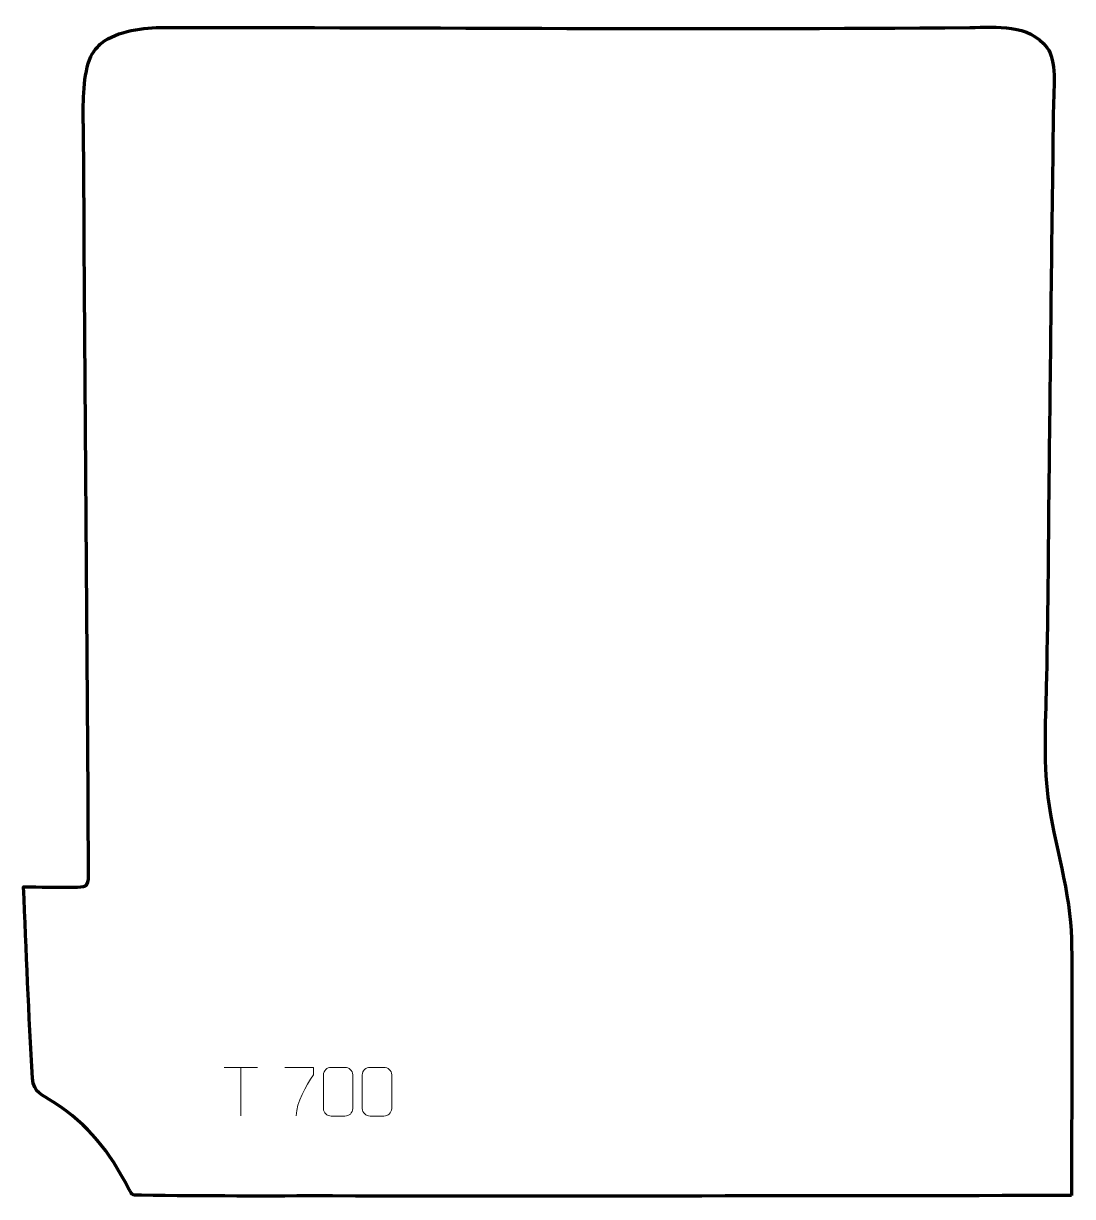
# Model space of a CAD drawing. Header units: millimetres. Extents: x 1014 to 1553, y 117 to 719.
import ezdxf

# ---------------------------------------------------------------- set-up
doc = ezdxf.new("R2010")
doc.units = ezdxf.units.MM
doc.header["$MEASUREMENT"] = 0
doc.layers.add('layer 2', color=7, linetype='Continuous')
doc.layers.add('layer 3', color=7, linetype='Continuous')

msp = doc.modelspace()

# ---------------------------------------------------------------- linework, layer by layer
at = {"layer": 'layer 2', "color": 142, "lineweight": 9}
for points in [[(1117.4314, 182.7673), (1117.4314, 182.7673), (1134.3981, 182.7673), (1134.3981, 182.7673)], [(1125.9149, 157.8674), (1125.9149, 157.8674), (1125.9149, 182.7908), (1125.9149, 182.7908)]]:
    msp.add_open_spline(points, degree=3, dxfattribs=at)
for points, knots in [([(1148.4794, 182.7933), (1148.4794, 182.7933), (1163.2776, 182.7933), (1163.2776, 182.7933), (1163.2776, 182.7933), (1163.2773, 181.5452), (1163.2773, 180.2971), (1163.2776, 179.0487), (1163.2776, 179.0487), (1159.288, 173.059), (1154.3788, 165.2348), (1154.3788, 157.8649)], [0, 0, 0, 0, 0.25, 0.25, 0.25, 0.25, 0.5, 0.5, 0.5, 0.5, 1, 1, 1, 1]), ([(1172.2779, 182.8133), (1174.6411, 182.8133), (1177.0048, 182.8133), (1179.3685, 182.8133), (1179.3685, 182.8133), (1181.3465, 182.8488), (1183.3701, 181.3563), (1183.3972, 178.9172), (1183.3972, 178.9172), (1183.3968, 173.1667), (1183.3968, 167.4159), (1183.3972, 161.6647), (1183.3972, 161.6647), (1183.2552, 159.3398), (1181.5509, 157.8593), (1179.3685, 157.8485), (1179.3685, 157.8485), (1176.9989, 157.8489), (1174.6294, 157.8489), (1172.2602, 157.8485), (1172.2602, 157.8485), (1170.3041, 157.7431), (1168.3001, 159.6287), (1168.3115, 161.6473), (1168.3115, 161.6473), (1168.3119, 167.4209), (1168.3119, 173.1941), (1168.3115, 178.967), (1168.3115, 178.967), (1168.3158, 181.1064), (1170.0907, 182.8268), (1172.2779, 182.8133)], [0, 0, 0, 0, 0.11111111, 0.11111111, 0.11111111, 0.11111111, 0.22222222, 0.22222222, 0.22222222, 0.22222222, 0.33333333, 0.33333333, 0.33333333, 0.33333333, 0.44444444, 0.44444444, 0.44444444, 0.44444444, 0.55555556, 0.55555556, 0.55555556, 0.55555556, 0.66666667, 0.66666667, 0.66666667, 0.66666667, 0.77777778, 0.77777778, 0.77777778, 0.77777778, 1, 1, 1, 1]), ([(1192.2537, 182.8133), (1194.617, 182.8133), (1196.9806, 182.8133), (1199.3443, 182.8133), (1199.3443, 182.8133), (1201.3224, 182.8488), (1203.3459, 181.3563), (1203.373, 178.9172), (1203.373, 178.9172), (1203.3726, 173.1667), (1203.3726, 167.4159), (1203.373, 161.6647), (1203.373, 161.6647), (1203.231, 159.3398), (1201.5267, 157.8593), (1199.3443, 157.8485), (1199.3443, 157.8485), (1196.9747, 157.8489), (1194.6052, 157.8489), (1192.236, 157.8485), (1192.236, 157.8485), (1190.2799, 157.7431), (1188.276, 159.6287), (1188.2873, 161.6473), (1188.2873, 161.6473), (1188.2877, 167.4209), (1188.2877, 173.1941), (1188.2873, 178.967), (1188.2873, 178.967), (1188.2917, 181.1064), (1190.0666, 182.8268), (1192.2537, 182.8133)], [0, 0, 0, 0, 0.11111111, 0.11111111, 0.11111111, 0.11111111, 0.22222222, 0.22222222, 0.22222222, 0.22222222, 0.33333333, 0.33333333, 0.33333333, 0.33333333, 0.44444444, 0.44444444, 0.44444444, 0.44444444, 0.55555556, 0.55555556, 0.55555556, 0.55555556, 0.66666667, 0.66666667, 0.66666667, 0.66666667, 0.77777778, 0.77777778, 0.77777778, 0.77777778, 1, 1, 1, 1])]:
    msp.add_open_spline(points, degree=3, knots=knots, dxfattribs=at)
at = {"layer": 'layer 3', "color": 242, "lineweight": 158}
msp.add_open_spline([(1552.2642, 117.0386), (1552.2752, 160.8536), (1552.8305, 204.9371), (1552.3111, 248.7501), (1552.3111, 248.7501), (1552.0427, 271.387), (1543.159, 298.2621), (1540.1875, 321.4744), (1540.1875, 321.4744), (1537.7545, 340.4786), (1539.0453, 363.41), (1539.4461, 382.7824), (1539.4461, 382.7824), (1540.1913, 418.7982), (1540.3721, 455.0593), (1540.7817, 491.1025), (1540.7817, 491.1025), (1541.487, 553.173), (1542.133, 615.2441), (1543.0405, 677.3122), (1543.0405, 677.3122), (1543.2039, 685.4065), (1544.7884, 699.6087), (1539.7199, 706.2276), (1539.7199, 706.2276), (1530.2106, 718.6451), (1514.0253, 716.6698), (1500.1678, 716.599), (1500.1678, 716.599), (1363.262, 715.273), (1223.3832, 716.6711), (1086.4716, 716.5812), (1086.4716, 716.5812), (1076.388, 716.5746), (1062.4936, 714.9489), (1054.3521, 708.5882), (1054.3521, 708.5882), (1052.5142, 706.9555), (1051.2348, 705.2414), (1049.8411, 703.2382), (1049.8411, 703.2382), (1045.1446, 695.3909), (1044.9537, 680.098), (1045.0218, 670.9674), (1045.0218, 670.9674), (1045.06, 666.8866), (1045.1688, 662.8081), (1045.203, 658.7266), (1045.203, 658.7266), (1046.0023, 532.9929), (1047.0204, 407.2606), (1047.7941, 281.5269), (1047.7941, 281.5269), (1047.8343, 274.9916), (1045.9771, 275.4344), (1039.9884, 275.3467), (1039.9884, 275.3467), (1031.5648, 275.2234), (1022.8305, 275.4427), (1014.3511, 275.4427), (1014.3511, 275.4427), (1015.8614, 242.71), (1017.03, 209.9276), (1018.913, 177.2169), (1018.913, 177.2169), (1019.7986, 169.4609), (1023.6366, 169.0256), (1029.7781, 165.0277), (1029.7781, 165.0277), (1048.0798, 153.1144), (1058.3765, 139.7323), (1068.3459, 120.5853), (1068.3459, 120.5853), (1070.4607, 116.5235), (1070.4582, 117.1752), (1074.8722, 117.1878), (1074.8722, 117.1878), (1107.436, 116.6134), (1140.3936, 116.838), (1172.9775, 116.8024), (1172.9775, 116.8024), (1299.3644, 116.6643), (1425.8798, 116.8505), (1552.2642, 117.0386)], degree=3, knots=[0, 0, 0, 0, 0.04545455, 0.04545455, 0.04545455, 0.04545455, 0.09090909, 0.09090909, 0.09090909, 0.09090909, 0.13636364, 0.13636364, 0.13636364, 0.13636364, 0.18181818, 0.18181818, 0.18181818, 0.18181818, 0.22727273, 0.22727273, 0.22727273, 0.22727273, 0.27272727, 0.27272727, 0.27272727, 0.27272727, 0.31818182, 0.31818182, 0.31818182, 0.31818182, 0.36363636, 0.36363636, 0.36363636, 0.36363636, 0.40909091, 0.40909091, 0.40909091, 0.40909091, 0.45454545, 0.45454545, 0.45454545, 0.45454545, 0.5, 0.5, 0.5, 0.5, 0.54545455, 0.54545455, 0.54545455, 0.54545455, 0.59090909, 0.59090909, 0.59090909, 0.59090909, 0.63636364, 0.63636364, 0.63636364, 0.63636364, 0.68181818, 0.68181818, 0.68181818, 0.68181818, 0.72727273, 0.72727273, 0.72727273, 0.72727273, 0.77272727, 0.77272727, 0.77272727, 0.77272727, 0.81818182, 0.81818182, 0.81818182, 0.81818182, 0.86363636, 0.86363636, 0.86363636, 0.86363636, 0.90909091, 0.90909091, 0.90909091, 0.90909091, 1, 1, 1, 1], dxfattribs=at)

doc.saveas('drawing.dxf')
